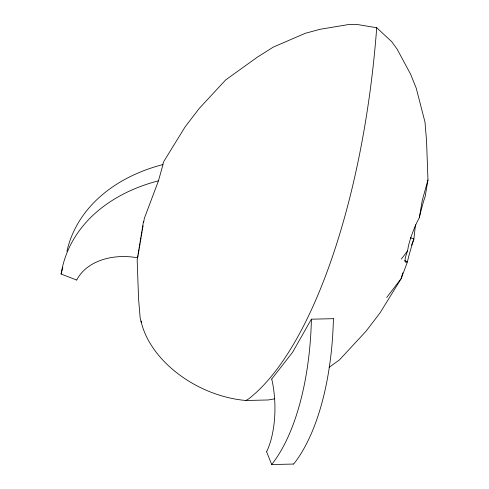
<?xml version="1.0" encoding="UTF-8"?>
<svg xmlns="http://www.w3.org/2000/svg" width="489" height="489" viewBox="0 0 489 489"><rect width="100%" height="100%" fill="white"/><g stroke="black" fill="none" stroke-linecap="round" stroke-linejoin="round"><path stroke-width="0.73" d="M143.509 221.346L137.158 259.861L138.576 298.968L140.129 317.697L141.352 322.544M162.586 164.83L163.925 161.26L185.105 126.889L199.176 108.509L225.649 79.945L257.312 57.189L273.259 47.109L305.209 33.331L319.922 29.316L347.887 24.658L356.952 24.45L376.707 27.739L391.665 41.608L396.976 48.924L410.583 74.132L416.249 88.222L424.996 122.116L426.549 140.85L427.967 179.958L425.13 196.688A34.86 1.852 -77.6 0 0 420.271 213.724L419.317 217.709L417.178 221.847A33.802 8.099 -67.5 0 0 408.272 246.731C407.912 251.811 404.825 256.297 404.996 261.45L406.011 262.44L407.551 261.621L407.606 261.108A35.171 1.528 -71.8 0 1 412.306 244.017L413.896 238.956L415.479 224.689M137.837 257.135L138.087 255.643M138.332 254.152L138.583 252.66M138.833 251.169L139.084 249.677M139.334 248.186L139.585 246.694M139.836 245.209L140.086 243.718M140.337 242.226L140.587 240.735M140.838 239.243L141.089 237.752M141.339 236.26L141.59 234.769M141.841 233.277L142.091 231.786M142.342 230.295L142.592 228.803M142.843 227.312L143.094 225.82M143.717 222.092L144.347 218.363L158.442 180.875L162.996 164.585M419.317 217.709L422.307 200.203L427.967 179.958M62.812 267.63L61.033 274.005L76.602 280.032M402.802 272.819L401.2 278.553L380.02 312.923L365.949 331.31L339.476 359.873L329.121 367.312M411.536 245.209L413.896 238.956L410.314 237.776M401.316 259.109L407.514 251.016M386.701 297.495L401.2 278.553L407.551 261.621L404.684 260.68M271.695 379.054L292.52 352.367L311.377 319.189L333.394 318.687M141.003 321.022A94.004 64.23 26.1 0 0 245.961 400.485L248.877 398.718A390.668 141.333 -85.2 0 0 376.707 27.739M245.961 400.485L267.978 399.978A94.004 64.23 26.1 0 0 274.769 398.743M293.742 464.043L271.725 464.55L266.639 451.897M271.731 379.012A61.547 27.17 88.7 0 1 266.603 451.818M311.407 319.195A185.001 81.669 88.7 0 1 271.707 464.464M333.419 318.694A185.001 81.669 88.7 0 1 293.718 463.957M76.7 280.075A61.547 44.585 15.6 0 1 137.715 257.813M66.92 251.267A185.001 134.017 15.6 0 1 162.971 164.542M61.125 274.023A185.001 134.017 15.6 0 1 158.412 180.832"/></g></svg>
